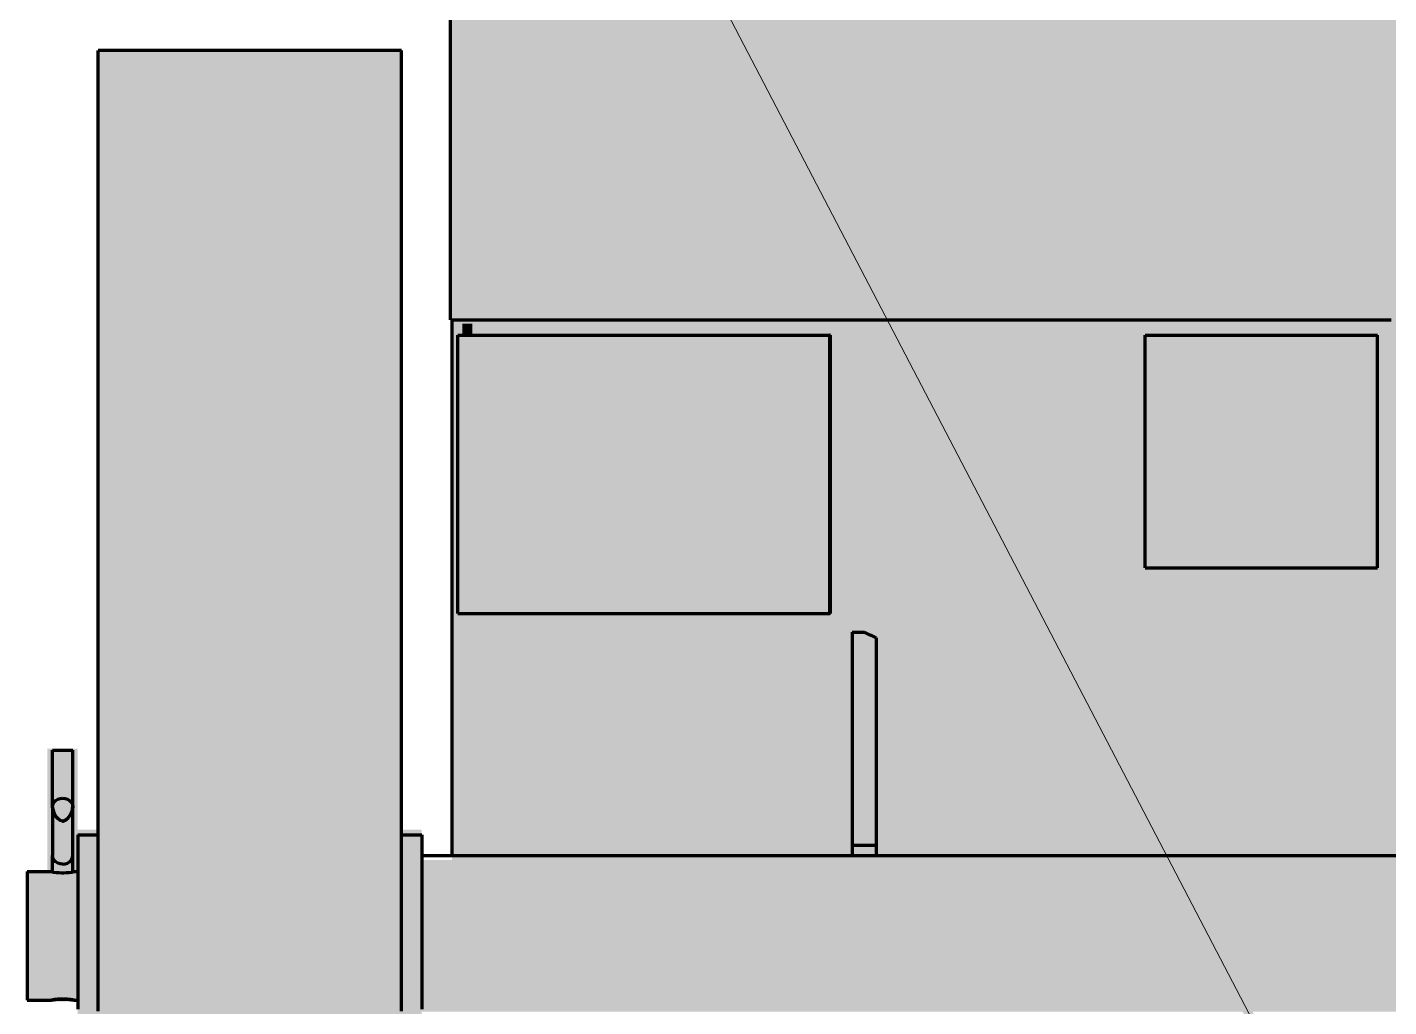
# Model space of a CAD drawing. Header units: millimetres. Extents: x 0 to 420, y 0 to 297.
# Drawn here: x 80.8 to 94.26, y 184.3 to 193.98 of the extents above; entities that cross this region are included whole.
import ezdxf

# ---------------------------------------------------------------- set-up
doc = ezdxf.new("R2010")
doc.units = ezdxf.units.MM
for name, color, linetype, lineweight in [('01-VISIBLE', 7, 'CONTINUOUS', 70), ('08-FINA', 5, 'CONTINUOUS', 18), ('13-GRAFICA', 30, 'CONTINUOUS', 18)]:
    doc.layers.add(name, color=color, linetype=linetype, lineweight=lineweight)

msp = doc.modelspace()

# ---------------------------------------------------------------- hatches: boundary and pattern name
at = {"layer": '08-FINA'}
h = msp.add_hatch(color=7, dxfattribs=at)
h.dxf.hatch_style = 1
h.paths.add_polyline_path([(93, 184), (92.1982, 186.4015), (91.489, 186.0314)])
at = {"layer": '13-GRAFICA', "true_color": 0xb21820}
h = msp.add_hatch(color=7, dxfattribs=at)
h.dxf.hatch_style = 1
h.paths.add_polyline_path([(85.2, 201.95), (85.2, 215.05), (85.3, 215.05), (85.3, 201.95), (85.3, 191.05), (85.3, 190.95), (85.3, 188.15), (85.3, 185.75), (85.2, 185.75), (85.2, 188.15), (85.2, 190.95), (85.2, 191.05)])
at = {"layer": '13-GRAFICA', "true_color": 0xffffff}
h = msp.add_hatch(color=7, dxfattribs=at)
h.dxf.hatch_style = 1
h.paths.add_polyline_path([(85, 201.95), (85.2, 201.95), (85.2, 191.05), (85, 191.05)])
h = msp.add_hatch(color=7, dxfattribs=at)
h.dxf.hatch_style = 1
h.paths.add_polyline_path([(85.3, 191.05), (85.3, 201.95), (100.7, 201.95), (100.7, 191.05)])
at = {"layer": '13-GRAFICA', "true_color": 0x202020}
h = msp.add_hatch(color=7, dxfattribs=at)
h.dxf.hatch_style = 1
h.paths.add_polyline_path([(81.5, 176.25), (81.5, 193.75), (84.5, 193.75), (84.5, 176.25)])
at = {"layer": '13-GRAFICA', "true_color": 0xb21820}
h = msp.add_hatch(color=7, dxfattribs=at)
h.dxf.hatch_style = 1
h.paths.add_polyline_path([(85, 185.75), (85, 191.05), (85.1, 191.05), (85.1, 190.95), (85.1, 188.15), (85.1, 185.75)])
h = msp.add_hatch(color=7, dxfattribs=at)
h.dxf.hatch_style = 1
h.paths.add_polyline_path([(85.2, 191.05), (85.2, 190.95), (85.1, 190.95), (85.1, 191.05)])
h = msp.add_hatch(color=7, dxfattribs=at)
h.dxf.hatch_style = 1
h.paths.add_polyline_path([(85.3, 190.95), (85.3, 191.05), (88.7, 191.05), (88.7, 190.95)])
h = msp.add_hatch(color=7, dxfattribs=at)
h.dxf.hatch_style = 1
h.paths.add_polyline_path([(89.2, 185.75), (89.2, 187.95), (89.1, 187.95), (89.1, 188.05), (89, 188.05), (89, 185.75), (88.7, 185.75), (88.7, 188.15), (88.7, 190.95), (88.7, 191.05), (91.9, 191.05), (91.9, 190.95), (91.9, 188.65), (91.9, 185.75)])
h = msp.add_hatch(color=7, dxfattribs=at)
h.dxf.hatch_style = 1
h.paths.add_polyline_path([(94.1, 191.05), (94.1, 190.95), (91.9, 190.95), (91.9, 191.05)])
h = msp.add_hatch(color=7, dxfattribs=at)
h.dxf.hatch_style = 1
h.paths.add_polyline_path([(97, 185.75), (97, 188.05), (96.8, 187.95), (96.8, 185.75), (94.1, 185.75), (94.1, 188.65), (94.1, 190.95), (94.1, 191.05), (97.3, 191.05), (97.3, 190.75), (97.3, 188.75), (97.3, 185.75)])
at = {"layer": '13-GRAFICA', "true_color": 0xffffff}
h = msp.add_hatch(color=7, dxfattribs=at)
h.dxf.hatch_style = 1
h.paths.add_polyline_path([(85.1, 190.95), (85.2, 190.95), (85.2, 188.15), (85.1, 188.15)])
h = msp.add_hatch(color=7, dxfattribs=at)
h.dxf.hatch_style = 1
h.paths.add_polyline_path([(85.3, 190.95), (88.7, 190.95), (88.7, 188.15), (85.3, 188.15)])
at = {"layer": '13-GRAFICA', "true_color": 0xd7beeb}
h = msp.add_hatch(color=7, dxfattribs=at)
h.dxf.hatch_style = 1
h.paths.add_polyline_path([(91.9, 188.65), (91.9, 190.95), (94.1, 190.95), (94.1, 188.65)])
at = {"layer": '13-GRAFICA', "true_color": 0xb21820}
h = msp.add_hatch(color=7, dxfattribs=at)
h.dxf.hatch_style = 1
h.paths.add_polyline_path([(91.9, 185.75), (91.9, 188.65), (94.1, 188.65), (94.1, 185.75)])
h = msp.add_hatch(color=7, dxfattribs=at)
h.dxf.hatch_style = 1
h.paths.add_polyline_path([(85.1, 185.75), (85.1, 188.15), (85.2, 188.15), (85.2, 185.75)])
h = msp.add_hatch(color=7, dxfattribs=at)
h.dxf.hatch_style = 1
h.paths.add_polyline_path([(85.3, 185.75), (85.3, 188.15), (88.7, 188.15), (88.7, 185.75)])
h = msp.add_hatch(color=7, dxfattribs=at)
h.dxf.hatch_style = 1
h.paths.add_polyline_path([(89.1, 188.05), (89.1, 187.95), (89.2, 187.95), (89.2, 185.75), (89, 185.75), (89, 188.05)])
h = msp.add_hatch(color=7, dxfattribs=at)
h.dxf.hatch_style = 1
h.paths.add_polyline_path([(81, 186.85), (81.3, 186.85), (81.3, 185.65), (81, 185.65)])
at = {"layer": '13-GRAFICA', "true_color": 0x787a80}
h = msp.add_hatch(color=7, dxfattribs=at)
h.dxf.hatch_style = 1
h.paths.add_polyline_path([(81.5, 186.05), (81.5, 183.95), (81.3, 183.95), (81.3, 186.05)])
h = msp.add_hatch(color=7, dxfattribs=at)
h.dxf.hatch_style = 1
h.paths.add_polyline_path([(84.7, 186.05), (84.7, 183.95), (84.5, 183.95), (84.5, 186.05)])
at = {"layer": '13-GRAFICA', "true_color": 0xb21820}
h = msp.add_hatch(color=7, dxfattribs=at)
h.dxf.hatch_style = 1
h.paths.add_polyline_path([(84.7, 184.25), (84.7, 185.75), (101.3, 185.75), (101.3, 184.25)])
at = {"layer": '13-GRAFICA', "true_color": 0x787a80}
h = msp.add_hatch(color=7, dxfattribs=at)
h.dxf.hatch_style = 1
h.paths.add_polyline_path([(80.8, 185.65), (81.3, 185.65), (81.3, 184.35), (80.8, 184.35)])

# ---------------------------------------------------------------- linework, layer by layer
at = {"layer": '01-VISIBLE'}
for p, q in [((84.985, 191.0873), (84.985, 201.9127)), ((84.5, 193.75), (81.5, 193.75)), ((85, 185.7937), (85, 191.0873)), ((85.0575, 188.1873), (85.0575, 190.9373)), ((88.7346, 188.1873), (88.7346, 190.9373)), ((88.7425, 190.9373), (88.7346, 190.9373)), ((88.7425, 188.1873), (88.7425, 190.9373)), ((91.8518, 188.6373), (91.8518, 190.9373)), ((94.1482, 188.6373), (94.1482, 190.9373)), ((88.7425, 188.1873), (88.7346, 188.1873)), ((88.9562, 188), (88.9562, 185.8969)), ((88.9562, 188), (89.075, 188)), ((89.1937, 187.9469), (89.1937, 185.8969)), ((81.05, 186.275), (81.05, 186.835)), ((81.25, 186.275), (81.25, 186.835)), ((81.3, 186), (81.5, 186)), ((84.5, 186), (84.7, 186)), ((88.9562, 185.8969), (88.9562, 185.7937)), ((88.9562, 185.8969), (89.1937, 185.8969)), ((89.1937, 185.8969), (89.1937, 185.7937)), ((81.05, 185.6325), (81.05, 185.795)), ((81.25, 185.6325), (81.25, 185.795)), ((84.7, 185.7937), (101.3, 185.7937)), ((80.8, 185.635), (81.035, 185.635)), ((81.265, 185.635), (81.3, 185.635)), ((80.8, 184.365), (81.035, 184.365)), ((81.265, 184.365), (81.3, 184.365))]:
    msp.add_line(p, q, dxfattribs=at)
for points in [[(81.5, 184.2562), (81.5, 184.3), (81.5, 184.3438), (81.5, 184.3875), (81.5, 184.4313), (81.5, 184.475), (81.5, 184.5188), (81.5, 184.5625), (81.5, 184.6062), (81.5, 184.65), (81.5, 184.6937), (81.5, 184.7375), (81.5, 184.7812), (81.5, 184.825), (81.5, 184.8688), (81.5, 184.9125), (81.5, 184.9563), (81.5, 185), (81.5, 185.0437), (81.5, 185.0875), (81.5, 185.1312), (81.5, 185.175), (81.5, 185.2188), (81.5, 185.2625), (81.5, 185.3063), (81.5, 185.35), (81.5, 185.3938), (81.5, 185.4375), (81.5, 185.4812), (81.5, 185.525), (81.5, 185.5687), (81.5, 185.6125), (81.5, 185.6562), (81.5, 185.7), (81.5, 185.7438), (81.5, 185.7875), (81.5, 185.8313), (81.5, 185.875), (81.5, 185.9187), (81.5, 185.9625), (81.5, 186.0062), (81.5, 186.05), (81.5, 186.0938), (81.5, 186.1375), (81.5, 186.1813), (81.5, 186.225), (81.5, 186.2688), (81.5, 186.3125), (81.5, 186.3562), (81.5, 186.4), (81.5, 186.4437), (81.5, 186.4875), (81.5, 186.5312), (81.5, 186.575), (81.5, 186.6188), (81.5, 186.6625), (81.5, 186.7063), (81.5, 186.75), (81.5, 186.7937), (81.5, 186.8375), (81.5, 186.8812), (81.5, 186.925), (81.5, 186.9688), (81.5, 187.0125), (81.5, 187.0563), (81.5, 187.1), (81.5, 187.1438), (81.5, 187.1875), (81.5, 187.2312), (81.5, 187.275), (81.5, 187.3187), (81.5, 187.3625), (81.5, 187.4062), (81.5, 187.45), (81.5, 187.4938), (81.5, 187.5375), (81.5, 187.5813), (81.5, 187.625), (81.5, 187.6687), (81.5, 187.7125), (81.5, 187.7562), (81.5, 187.8), (81.5, 187.8438), (81.5, 187.8875), (81.5, 187.9313), (81.5, 187.975), (81.5, 188.0188), (81.5, 188.0625), (81.5, 188.1062), (81.5, 188.15), (81.5, 188.1937), (81.5, 188.2375), (81.5, 188.2812), (81.5, 188.325), (81.5, 188.3688), (81.5, 188.4125), (81.5, 188.4563), (81.5, 188.5), (81.5, 188.5437), (81.5, 188.5875), (81.5, 188.6312), (81.5, 188.675), (81.5, 188.7188), (81.5, 188.7625), (81.5, 188.8063), (81.5, 188.85), (81.5, 188.8938), (81.5, 188.9375), (81.5, 188.9812), (81.5, 189.025), (81.5, 189.0687), (81.5, 189.1125), (81.5, 189.1562), (81.5, 189.2), (81.5, 189.2438), (81.5, 189.2875), (81.5, 189.3313), (81.5, 189.375), (81.5, 189.4187), (81.5, 189.4625), (81.5, 189.5062), (81.5, 189.55), (81.5, 189.5938), (81.5, 189.6375), (81.5, 189.6813), (81.5, 189.725), (81.5, 189.7688), (81.5, 189.8125), (81.5, 189.8562), (81.5, 189.9), (81.5, 189.9437), (81.5, 189.9875), (81.5, 190.0312), (81.5, 190.075), (81.5, 190.1188), (81.5, 190.1625), (81.5, 190.2063), (81.5, 190.25), (81.5, 190.2937), (81.5, 190.3375), (81.5, 190.3812), (81.5, 190.425), (81.5, 190.4688), (81.5, 190.5125), (81.5, 190.5563), (81.5, 190.6), (81.5, 190.6438), (81.5, 190.6875), (81.5, 190.7312), (81.5, 190.775), (81.5, 190.8187), (81.5, 190.8625), (81.5, 190.9062), (81.5, 190.95), (81.5, 190.9938), (81.5, 191.0375), (81.5, 191.0813), (81.5, 191.125), (81.5, 191.1687), (81.5, 191.2125), (81.5, 191.2562), (81.5, 191.3), (81.5, 191.3438), (81.5, 191.3875), (81.5, 191.4313), (81.5, 191.475), (81.5, 191.5188), (81.5, 191.5625), (81.5, 191.6062), (81.5, 191.65), (81.5, 191.6937), (81.5, 191.7375), (81.5, 191.7812), (81.5, 191.825), (81.5, 191.8688), (81.5, 191.9125), (81.5, 191.9563), (81.5, 192), (81.5, 192.0437), (81.5, 192.0875), (81.5, 192.1312), (81.5, 192.175), (81.5, 192.2188), (81.5, 192.2625), (81.5, 192.3063), (81.5, 192.35), (81.5, 192.3938), (81.5, 192.4375), (81.5, 192.4812), (81.5, 192.525), (81.5, 192.5687), (81.5, 192.6125), (81.5, 192.6562), (81.5, 192.7), (81.5, 192.7438), (81.5, 192.7875), (81.5, 192.8313), (81.5, 192.875), (81.5, 192.9187), (81.5, 192.9625), (81.5, 193.0062), (81.5, 193.05), (81.5, 193.0938), (81.5, 193.1375), (81.5, 193.1813), (81.5, 193.225), (81.5, 193.2688), (81.5, 193.3125), (81.5, 193.3562), (81.5, 193.4), (81.5, 193.4437), (81.5, 193.4875), (81.5, 193.5312), (81.5, 193.575), (81.5, 193.6188), (81.5, 193.6625), (81.5, 193.7063), (81.5, 193.75)], [(84.5, 184.2562), (84.5, 184.3), (84.5, 184.3438), (84.5, 184.3875), (84.5, 184.4313), (84.5, 184.475), (84.5, 184.5188), (84.5, 184.5625), (84.5, 184.6062), (84.5, 184.65), (84.5, 184.6937), (84.5, 184.7375), (84.5, 184.7812), (84.5, 184.825), (84.5, 184.8688), (84.5, 184.9125), (84.5, 184.9563), (84.5, 185), (84.5, 185.0437), (84.5, 185.0875), (84.5, 185.1312), (84.5, 185.175), (84.5, 185.2188), (84.5, 185.2625), (84.5, 185.3063), (84.5, 185.35), (84.5, 185.3938), (84.5, 185.4375), (84.5, 185.4812), (84.5, 185.525), (84.5, 185.5687), (84.5, 185.6125), (84.5, 185.6562), (84.5, 185.7), (84.5, 185.7438), (84.5, 185.7875), (84.5, 185.8313), (84.5, 185.875), (84.5, 185.9187), (84.5, 185.9625), (84.5, 186.0062), (84.5, 186.05), (84.5, 186.0938), (84.5, 186.1375), (84.5, 186.1813), (84.5, 186.225), (84.5, 186.2688), (84.5, 186.3125), (84.5, 186.3562), (84.5, 186.4), (84.5, 186.4437), (84.5, 186.4875), (84.5, 186.5312), (84.5, 186.575), (84.5, 186.6188), (84.5, 186.6625), (84.5, 186.7063), (84.5, 186.75), (84.5, 186.7937), (84.5, 186.8375), (84.5, 186.8812), (84.5, 186.925), (84.5, 186.9688), (84.5, 187.0125), (84.5, 187.0563), (84.5, 187.1), (84.5, 187.1438), (84.5, 187.1875), (84.5, 187.2312), (84.5, 187.275), (84.5, 187.3187), (84.5, 187.3625), (84.5, 187.4062), (84.5, 187.45), (84.5, 187.4938), (84.5, 187.5375), (84.5, 187.5813), (84.5, 187.625), (84.5, 187.6687), (84.5, 187.7125), (84.5, 187.7562), (84.5, 187.8), (84.5, 187.8438), (84.5, 187.8875), (84.5, 187.9313), (84.5, 187.975), (84.5, 188.0188), (84.5, 188.0625), (84.5, 188.1062), (84.5, 188.15), (84.5, 188.1937), (84.5, 188.2375), (84.5, 188.2812), (84.5, 188.325), (84.5, 188.3688), (84.5, 188.4125), (84.5, 188.4563), (84.5, 188.5), (84.5, 188.5437), (84.5, 188.5875), (84.5, 188.6312), (84.5, 188.675), (84.5, 188.7188), (84.5, 188.7625), (84.5, 188.8063), (84.5, 188.85), (84.5, 188.8938), (84.5, 188.9375), (84.5, 188.9812), (84.5, 189.025), (84.5, 189.0687), (84.5, 189.1125), (84.5, 189.1562), (84.5, 189.2), (84.5, 189.2438), (84.5, 189.2875), (84.5, 189.3313), (84.5, 189.375), (84.5, 189.4187), (84.5, 189.4625), (84.5, 189.5062), (84.5, 189.55), (84.5, 189.5938), (84.5, 189.6375), (84.5, 189.6813), (84.5, 189.725), (84.5, 189.7688), (84.5, 189.8125), (84.5, 189.8562), (84.5, 189.9), (84.5, 189.9437), (84.5, 189.9875), (84.5, 190.0312), (84.5, 190.075), (84.5, 190.1188), (84.5, 190.1625), (84.5, 190.2063), (84.5, 190.25), (84.5, 190.2937), (84.5, 190.3375), (84.5, 190.3812), (84.5, 190.425), (84.5, 190.4688), (84.5, 190.5125), (84.5, 190.5563), (84.5, 190.6), (84.5, 190.6438), (84.5, 190.6875), (84.5, 190.7312), (84.5, 190.775), (84.5, 190.8187), (84.5, 190.8625), (84.5, 190.9062), (84.5, 190.95), (84.5, 190.9938), (84.5, 191.0375), (84.5, 191.0813), (84.5, 191.125), (84.5, 191.1687), (84.5, 191.2125), (84.5, 191.2562), (84.5, 191.3), (84.5, 191.3438), (84.5, 191.3875), (84.5, 191.4313), (84.5, 191.475), (84.5, 191.5188), (84.5, 191.5625), (84.5, 191.6062), (84.5, 191.65), (84.5, 191.6937), (84.5, 191.7375), (84.5, 191.7812), (84.5, 191.825), (84.5, 191.8688), (84.5, 191.9125), (84.5, 191.9563), (84.5, 192), (84.5, 192.0437), (84.5, 192.0875), (84.5, 192.1312), (84.5, 192.175), (84.5, 192.2188), (84.5, 192.2625), (84.5, 192.3063), (84.5, 192.35), (84.5, 192.3938), (84.5, 192.4375), (84.5, 192.4812), (84.5, 192.525), (84.5, 192.5687), (84.5, 192.6125), (84.5, 192.6562), (84.5, 192.7), (84.5, 192.7438), (84.5, 192.7875), (84.5, 192.8313), (84.5, 192.875), (84.5, 192.9187), (84.5, 192.9625), (84.5, 193.0062), (84.5, 193.05), (84.5, 193.0938), (84.5, 193.1375), (84.5, 193.1813), (84.5, 193.225), (84.5, 193.2688), (84.5, 193.3125), (84.5, 193.3562), (84.5, 193.4), (84.5, 193.4437), (84.5, 193.4875), (84.5, 193.5312), (84.5, 193.575), (84.5, 193.6188), (84.5, 193.6625), (84.5, 193.7063), (84.5, 193.75)], [(84.985, 191.0873), (85.0251, 191.0873), (85.0652, 191.0873), (85.1052, 191.0873), (85.1453, 191.0873), (85.1854, 191.0873), (85.2254, 191.0873), (85.2655, 191.0873), (85.3056, 191.0873), (85.3457, 191.0873), (85.3858, 191.0873), (85.4258, 191.0873), (85.4659, 191.0873), (85.506, 191.0873), (85.5461, 191.0873), (85.5861, 191.0873), (85.6262, 191.0873), (85.6663, 191.0873), (85.7064, 191.0873), (85.7464, 191.0873), (85.7865, 191.0873), (85.8266, 191.0873), (85.8666, 191.0873), (85.9067, 191.0873), (85.9468, 191.0873), (85.9869, 191.0873), (86.0269, 191.0873), (86.067, 191.0873), (86.1071, 191.0873), (86.1472, 191.0873), (86.1873, 191.0873), (86.2273, 191.0873), (86.2674, 191.0873), (86.3075, 191.0873), (86.3475, 191.0873), (86.3876, 191.0873), (86.4277, 191.0873), (86.4678, 191.0873), (86.5079, 191.0873), (86.5479, 191.0873), (86.588, 191.0873), (86.6281, 191.0873), (86.6681, 191.0873), (86.7082, 191.0873), (86.7483, 191.0873), (86.7884, 191.0873), (86.8285, 191.0873), (86.8685, 191.0873), (86.9086, 191.0873), (86.9487, 191.0873), (86.9887, 191.0873), (87.0288, 191.0873), (87.0689, 191.0873), (87.109, 191.0873), (87.1491, 191.0873), (87.1891, 191.0873), (87.2292, 191.0873), (87.2693, 191.0873), (87.3093, 191.0873), (87.3494, 191.0873), (87.3895, 191.0873), (87.4296, 191.0873), (87.4697, 191.0873), (87.5097, 191.0873), (87.5498, 191.0873), (87.5899, 191.0873), (87.6299, 191.0873), (87.67, 191.0873), (87.7101, 191.0873), (87.7502, 191.0873), (87.7903, 191.0873), (87.8303, 191.0873), (87.8704, 191.0873), (87.9105, 191.0873), (87.9505, 191.0873), (87.9906, 191.0873), (88.0307, 191.0873), (88.0708, 191.0873), (88.1108, 191.0873), (88.1509, 191.0873), (88.191, 191.0873), (88.2311, 191.0873), (88.2712, 191.0873), (88.3112, 191.0873), (88.3513, 191.0873), (88.3914, 191.0873), (88.4314, 191.0873), (88.4715, 191.0873), (88.5116, 191.0873), (88.5517, 191.0873), (88.5918, 191.0873), (88.6318, 191.0873), (88.6719, 191.0873), (88.712, 191.0873), (88.752, 191.0873), (88.7921, 191.0873), (88.8322, 191.0873), (88.8723, 191.0873), (88.9124, 191.0873), (88.9524, 191.0873), (88.9925, 191.0873), (89.0326, 191.0873), (89.0726, 191.0873), (89.1127, 191.0873), (89.1528, 191.0873), (89.1929, 191.0873), (89.233, 191.0873), (89.273, 191.0873), (89.3131, 191.0873), (89.3532, 191.0873), (89.3932, 191.0873), (89.4333, 191.0873), (89.4734, 191.0873), (89.5135, 191.0873), (89.5536, 191.0873), (89.5936, 191.0873), (89.6337, 191.0873), (89.6738, 191.0873), (89.7138, 191.0873), (89.7539, 191.0873), (89.794, 191.0873), (89.8341, 191.0873), (89.8742, 191.0873), (89.9142, 191.0873), (89.9543, 191.0873), (89.9944, 191.0873), (90.0345, 191.0873), (90.0745, 191.0873), (90.1146, 191.0873), (90.1547, 191.0873), (90.1947, 191.0873), (90.2348, 191.0873), (90.2749, 191.0873), (90.315, 191.0873), (90.3551, 191.0873), (90.3951, 191.0873), (90.4352, 191.0873), (90.4753, 191.0873), (90.5153, 191.0873), (90.5554, 191.0873), (90.5955, 191.0873), (90.6356, 191.0873), (90.6757, 191.0873), (90.7157, 191.0873), (90.7558, 191.0873), (90.7959, 191.0873), (90.8359, 191.0873), (90.876, 191.0873), (90.9161, 191.0873), (90.9562, 191.0873), (90.9963, 191.0873), (91.0363, 191.0873), (91.0764, 191.0873), (91.1165, 191.0873), (91.1565, 191.0873), (91.1966, 191.0873), (91.2367, 191.0873), (91.2768, 191.0873), (91.3169, 191.0873), (91.3569, 191.0873), (91.397, 191.0873), (91.4371, 191.0873), (91.4771, 191.0873), (91.5172, 191.0873), (91.5573, 191.0873), (91.5974, 191.0873), (91.6375, 191.0873), (91.6775, 191.0873), (91.7176, 191.0873), (91.7577, 191.0873), (91.7977, 191.0873), (91.8378, 191.0873), (91.8779, 191.0873), (91.918, 191.0873), (91.9581, 191.0873), (91.9981, 191.0873), (92.0382, 191.0873), (92.0783, 191.0873), (92.1183, 191.0873), (92.1584, 191.0873), (92.1985, 191.0873), (92.2386, 191.0873), (92.2786, 191.0873), (92.3187, 191.0873), (92.3588, 191.0873), (92.3989, 191.0873), (92.439, 191.0873), (92.479, 191.0873), (92.5191, 191.0873), (92.5592, 191.0873), (92.5992, 191.0873), (92.6393, 191.0873), (92.6794, 191.0873), (92.7195, 191.0873), (92.7596, 191.0873), (92.7996, 191.0873), (92.8397, 191.0873), (92.8798, 191.0873), (92.9198, 191.0873), (92.9599, 191.0873), (93, 191.0873), (93.0401, 191.0873), (93.0802, 191.0873), (93.1202, 191.0873), (93.1603, 191.0873), (93.2004, 191.0873), (93.2404, 191.0873), (93.2805, 191.0873), (93.3206, 191.0873), (93.3607, 191.0873), (93.4008, 191.0873), (93.4408, 191.0873), (93.4809, 191.0873), (93.521, 191.0873), (93.561, 191.0873), (93.6011, 191.0873), (93.6412, 191.0873), (93.6813, 191.0873), (93.7214, 191.0873), (93.7614, 191.0873), (93.8015, 191.0873), (93.8416, 191.0873), (93.8817, 191.0873), (93.9217, 191.0873), (93.9618, 191.0873), (94.0019, 191.0873), (94.0419, 191.0873), (94.082, 191.0873), (94.1221, 191.0873), (94.1622, 191.0873), (94.2023, 191.0873), (94.2423, 191.0873), (94.2824, 191.0873)], [(85.0575, 190.9373), (85.0825, 190.9373), (85.1075, 190.9373), (85.1326, 190.9373), (85.1576, 190.9373), (85.1826, 190.9373), (85.2076, 190.9373), (85.2326, 190.9373), (85.2576, 190.9373), (85.2826, 190.9373), (85.3077, 190.9373), (85.3327, 190.9373), (85.3577, 190.9373), (85.3827, 190.9373), (85.4077, 190.9373), (85.4327, 190.9373), (85.4577, 190.9373), (85.4828, 190.9373), (85.5078, 190.9373), (85.5328, 190.9373), (85.5578, 190.9373), (85.5828, 190.9373), (85.6078, 190.9373), (85.6328, 190.9373), (85.6579, 190.9373), (85.6829, 190.9373), (85.7079, 190.9373), (85.7329, 190.9373), (85.7579, 190.9373), (85.7829, 190.9373), (85.8079, 190.9373), (85.8329, 190.9373), (85.858, 190.9373), (85.883, 190.9373), (85.908, 190.9373), (85.933, 190.9373), (85.958, 190.9373), (85.983, 190.9373), (86.008, 190.9373), (86.0331, 190.9373), (86.0581, 190.9373), (86.0831, 190.9373), (86.1081, 190.9373), (86.1331, 190.9373), (86.1581, 190.9373), (86.1831, 190.9373), (86.2082, 190.9373), (86.2332, 190.9373), (86.2582, 190.9373), (86.2832, 190.9373), (86.3082, 190.9373), (86.3332, 190.9373), (86.3582, 190.9373), (86.3833, 190.9373), (86.4083, 190.9373), (86.4333, 190.9373), (86.4583, 190.9373), (86.4833, 190.9373), (86.5083, 190.9373), (86.5333, 190.9373), (86.5584, 190.9373), (86.5834, 190.9373), (86.6084, 190.9373), (86.6334, 190.9373), (86.6584, 190.9373), (86.6834, 190.9373), (86.7084, 190.9373), (86.7335, 190.9373), (86.7585, 190.9373), (86.7835, 190.9373), (86.8085, 190.9373), (86.8335, 190.9373), (86.8585, 190.9373), (86.8835, 190.9373), (86.9085, 190.9373), (86.9336, 190.9373), (86.9586, 190.9373), (86.9836, 190.9373), (87.0086, 190.9373), (87.0336, 190.9373), (87.0586, 190.9373), (87.0836, 190.9373), (87.1087, 190.9373), (87.1337, 190.9373), (87.1587, 190.9373), (87.1837, 190.9373), (87.2087, 190.9373), (87.2337, 190.9373), (87.2587, 190.9373), (87.2838, 190.9373), (87.3088, 190.9373), (87.3338, 190.9373), (87.3588, 190.9373), (87.3838, 190.9373), (87.4088, 190.9373), (87.4338, 190.9373), (87.4589, 190.9373), (87.4839, 190.9373), (87.5089, 190.9373), (87.5339, 190.9373), (87.5589, 190.9373), (87.5839, 190.9373), (87.6089, 190.9373), (87.634, 190.9373), (87.659, 190.9373), (87.684, 190.9373), (87.709, 190.9373), (87.734, 190.9373), (87.759, 190.9373), (87.784, 190.9373), (87.8091, 190.9373), (87.8341, 190.9373), (87.8591, 190.9373), (87.8841, 190.9373), (87.9091, 190.9373), (87.9341, 190.9373), (87.9591, 190.9373), (87.9841, 190.9373), (88.0092, 190.9373), (88.0342, 190.9373), (88.0592, 190.9373), (88.0842, 190.9373), (88.1092, 190.9373), (88.1342, 190.9373), (88.1592, 190.9373), (88.1843, 190.9373), (88.2093, 190.9373), (88.2343, 190.9373), (88.2593, 190.9373), (88.2843, 190.9373), (88.3093, 190.9373), (88.3343, 190.9373), (88.3594, 190.9373), (88.3844, 190.9373), (88.4094, 190.9373), (88.4344, 190.9373), (88.4594, 190.9373), (88.4844, 190.9373), (88.5094, 190.9373), (88.5345, 190.9373), (88.5595, 190.9373), (88.5845, 190.9373), (88.6095, 190.9373), (88.6345, 190.9373), (88.6595, 190.9373), (88.6845, 190.9373), (88.7096, 190.9373), (88.7346, 190.9373)], [(91.8518, 190.9373), (91.877, 190.9373), (91.9023, 190.9373), (91.9275, 190.9373), (91.9527, 190.9373), (91.978, 190.9373), (92.0032, 190.9373), (92.0285, 190.9373), (92.0537, 190.9373), (92.0789, 190.9373), (92.1042, 190.9373), (92.1294, 190.9373), (92.1546, 190.9373), (92.1799, 190.9373), (92.2051, 190.9373), (92.2303, 190.9373), (92.2556, 190.9373), (92.2808, 190.9373), (92.306, 190.9373), (92.3313, 190.9373), (92.3565, 190.9373), (92.3817, 190.9373), (92.407, 190.9373), (92.4322, 190.9373), (92.4574, 190.9373), (92.4827, 190.9373), (92.5079, 190.9373), (92.5332, 190.9373), (92.5584, 190.9373), (92.5836, 190.9373), (92.6089, 190.9373), (92.6341, 190.9373), (92.6593, 190.9373), (92.6846, 190.9373), (92.7098, 190.9373), (92.735, 190.9373), (92.7603, 190.9373), (92.7855, 190.9373), (92.8107, 190.9373), (92.836, 190.9373), (92.8612, 190.9373), (92.8864, 190.9373), (92.9117, 190.9373), (92.9369, 190.9373), (92.9621, 190.9373), (92.9874, 190.9373), (93.0126, 190.9373), (93.0379, 190.9373), (93.0631, 190.9373), (93.0883, 190.9373), (93.1136, 190.9373), (93.1388, 190.9373), (93.164, 190.9373), (93.1893, 190.9373), (93.2145, 190.9373), (93.2397, 190.9373), (93.265, 190.9373), (93.2902, 190.9373), (93.3154, 190.9373), (93.3407, 190.9373), (93.3659, 190.9373), (93.3911, 190.9373), (93.4164, 190.9373), (93.4416, 190.9373), (93.4668, 190.9373), (93.4921, 190.9373), (93.5173, 190.9373), (93.5426, 190.9373), (93.5678, 190.9373), (93.593, 190.9373), (93.6183, 190.9373), (93.6435, 190.9373), (93.6687, 190.9373), (93.694, 190.9373), (93.7192, 190.9373), (93.7444, 190.9373), (93.7697, 190.9373), (93.7949, 190.9373), (93.8201, 190.9373), (93.8454, 190.9373), (93.8706, 190.9373), (93.8958, 190.9373), (93.9211, 190.9373), (93.9463, 190.9373), (93.9715, 190.9373), (93.9968, 190.9373), (94.022, 190.9373), (94.0473, 190.9373), (94.0725, 190.9373), (94.0977, 190.9373), (94.123, 190.9373), (94.1482, 190.9373)], [(91.8518, 188.6373), (91.877, 188.6373), (91.9023, 188.6373), (91.9275, 188.6373), (91.9527, 188.6373), (91.978, 188.6373), (92.0032, 188.6373), (92.0285, 188.6373), (92.0537, 188.6373), (92.0789, 188.6373), (92.1042, 188.6373), (92.1294, 188.6373), (92.1546, 188.6373), (92.1799, 188.6373), (92.2051, 188.6373), (92.2303, 188.6373), (92.2556, 188.6373), (92.2808, 188.6373), (92.306, 188.6373), (92.3313, 188.6373), (92.3565, 188.6373), (92.3817, 188.6373), (92.407, 188.6373), (92.4322, 188.6373), (92.4574, 188.6373), (92.4827, 188.6373), (92.5079, 188.6373), (92.5332, 188.6373), (92.5584, 188.6373), (92.5836, 188.6373), (92.6089, 188.6373), (92.6341, 188.6373), (92.6593, 188.6373), (92.6846, 188.6373), (92.7098, 188.6373), (92.735, 188.6373), (92.7603, 188.6373), (92.7855, 188.6373), (92.8107, 188.6373), (92.836, 188.6373), (92.8612, 188.6373), (92.8864, 188.6373), (92.9117, 188.6373), (92.9369, 188.6373), (92.9621, 188.6373), (92.9874, 188.6373), (93.0126, 188.6373), (93.0379, 188.6373), (93.0631, 188.6373), (93.0883, 188.6373), (93.1136, 188.6373), (93.1388, 188.6373), (93.164, 188.6373), (93.1893, 188.6373), (93.2145, 188.6373), (93.2397, 188.6373), (93.265, 188.6373), (93.2902, 188.6373), (93.3154, 188.6373), (93.3407, 188.6373), (93.3659, 188.6373), (93.3911, 188.6373), (93.4164, 188.6373), (93.4416, 188.6373), (93.4668, 188.6373), (93.4921, 188.6373), (93.5173, 188.6373), (93.5426, 188.6373), (93.5678, 188.6373), (93.593, 188.6373), (93.6183, 188.6373), (93.6435, 188.6373), (93.6687, 188.6373), (93.694, 188.6373), (93.7192, 188.6373), (93.7444, 188.6373), (93.7697, 188.6373), (93.7949, 188.6373), (93.8201, 188.6373), (93.8454, 188.6373), (93.8706, 188.6373), (93.8958, 188.6373), (93.9211, 188.6373), (93.9463, 188.6373), (93.9715, 188.6373), (93.9968, 188.6373), (94.022, 188.6373), (94.0473, 188.6373), (94.0725, 188.6373), (94.0977, 188.6373), (94.123, 188.6373), (94.1482, 188.6373)], [(85.0575, 188.1873), (85.0825, 188.1873), (85.1075, 188.1873), (85.1326, 188.1873), (85.1576, 188.1873), (85.1826, 188.1873), (85.2076, 188.1873), (85.2326, 188.1873), (85.2576, 188.1873), (85.2826, 188.1873), (85.3077, 188.1873), (85.3327, 188.1873), (85.3577, 188.1873), (85.3827, 188.1873), (85.4077, 188.1873), (85.4327, 188.1873), (85.4577, 188.1873), (85.4828, 188.1873), (85.5078, 188.1873), (85.5328, 188.1873), (85.5578, 188.1873), (85.5828, 188.1873), (85.6078, 188.1873), (85.6328, 188.1873), (85.6579, 188.1873), (85.6829, 188.1873), (85.7079, 188.1873), (85.7329, 188.1873), (85.7579, 188.1873), (85.7829, 188.1873), (85.8079, 188.1873), (85.8329, 188.1873), (85.858, 188.1873), (85.883, 188.1873), (85.908, 188.1873), (85.933, 188.1873), (85.958, 188.1873), (85.983, 188.1873), (86.008, 188.1873), (86.0331, 188.1873), (86.0581, 188.1873), (86.0831, 188.1873), (86.1081, 188.1873), (86.1331, 188.1873), (86.1581, 188.1873), (86.1831, 188.1873), (86.2082, 188.1873), (86.2332, 188.1873), (86.2582, 188.1873), (86.2832, 188.1873), (86.3082, 188.1873), (86.3332, 188.1873), (86.3582, 188.1873), (86.3833, 188.1873), (86.4083, 188.1873), (86.4333, 188.1873), (86.4583, 188.1873), (86.4833, 188.1873), (86.5083, 188.1873), (86.5333, 188.1873), (86.5584, 188.1873), (86.5834, 188.1873), (86.6084, 188.1873), (86.6334, 188.1873), (86.6584, 188.1873), (86.6834, 188.1873), (86.7084, 188.1873), (86.7335, 188.1873), (86.7585, 188.1873), (86.7835, 188.1873), (86.8085, 188.1873), (86.8335, 188.1873), (86.8585, 188.1873), (86.8835, 188.1873), (86.9085, 188.1873), (86.9336, 188.1873), (86.9586, 188.1873), (86.9836, 188.1873), (87.0086, 188.1873), (87.0336, 188.1873), (87.0586, 188.1873), (87.0836, 188.1873), (87.1087, 188.1873), (87.1337, 188.1873), (87.1587, 188.1873), (87.1837, 188.1873), (87.2087, 188.1873), (87.2337, 188.1873), (87.2587, 188.1873), (87.2838, 188.1873), (87.3088, 188.1873), (87.3338, 188.1873), (87.3588, 188.1873), (87.3838, 188.1873), (87.4088, 188.1873), (87.4338, 188.1873), (87.4589, 188.1873), (87.4839, 188.1873), (87.5089, 188.1873), (87.5339, 188.1873), (87.5589, 188.1873), (87.5839, 188.1873), (87.6089, 188.1873), (87.634, 188.1873), (87.659, 188.1873), (87.684, 188.1873), (87.709, 188.1873), (87.734, 188.1873), (87.759, 188.1873), (87.784, 188.1873), (87.8091, 188.1873), (87.8341, 188.1873), (87.8591, 188.1873), (87.8841, 188.1873), (87.9091, 188.1873), (87.9341, 188.1873), (87.9591, 188.1873), (87.9841, 188.1873), (88.0092, 188.1873), (88.0342, 188.1873), (88.0592, 188.1873), (88.0842, 188.1873), (88.1092, 188.1873), (88.1342, 188.1873), (88.1592, 188.1873), (88.1843, 188.1873), (88.2093, 188.1873), (88.2343, 188.1873), (88.2593, 188.1873), (88.2843, 188.1873), (88.3093, 188.1873), (88.3343, 188.1873), (88.3594, 188.1873), (88.3844, 188.1873), (88.4094, 188.1873), (88.4344, 188.1873), (88.4594, 188.1873), (88.4844, 188.1873), (88.5094, 188.1873), (88.5345, 188.1873), (88.5595, 188.1873), (88.5845, 188.1873), (88.6095, 188.1873), (88.6345, 188.1873), (88.6595, 188.1873), (88.6845, 188.1873), (88.7096, 188.1873), (88.7346, 188.1873)], [(89.1937, 187.9469), (89.1739, 187.9557), (89.1541, 187.9644), (89.1343, 187.9732), (89.1145, 187.9821), (89.0947, 187.991), (89.075, 188)], [(81.05, 186.835), (81.075, 186.835), (81.1, 186.835), (81.125, 186.835), (81.15, 186.835), (81.175, 186.835), (81.2, 186.835), (81.225, 186.835), (81.25, 186.835)], [(81.05, 186.275), (81.0533, 186.2992), (81.0638, 186.3213), (81.0808, 186.3388), (81.1021, 186.3508), (81.1256, 186.3577), (81.15, 186.36)], [(81.15, 186.36), (81.1744, 186.3577), (81.1979, 186.3508), (81.2192, 186.3388), (81.2362, 186.3213), (81.2467, 186.2992), (81.25, 186.275)], [(81.25, 186.275), (81.2469, 186.2487), (81.2388, 186.2235), (81.2272, 186.1996), (81.2128, 186.1773), (81.1957, 186.1571), (81.1751, 186.1405), (81.15, 186.133), (81.1249, 186.1405), (81.1043, 186.1571), (81.0872, 186.1773), (81.0728, 186.1996), (81.0612, 186.2235), (81.0531, 186.2487), (81.05, 186.275)], [(81.05, 186.275), (81.0506, 186.2635), (81.0524, 186.2522), (81.0551, 186.241), (81.0587, 186.2301), (81.0629, 186.2194), (81.0678, 186.209)], [(81.05, 186.275), (81.05, 186.2497), (81.05, 186.2245), (81.05, 186.1992), (81.05, 186.1739), (81.05, 186.1487), (81.05, 186.1234), (81.05, 186.0982), (81.05, 186.0729), (81.05, 186.0476), (81.05, 186.0224), (81.05, 185.9971), (81.05, 185.9718), (81.05, 185.9466), (81.05, 185.9213), (81.05, 185.8961), (81.05, 185.8708), (81.05, 185.8455), (81.05, 185.8203), (81.05, 185.795)], [(81.0679, 186.2087), (81.0679, 186.2087), (81.0679, 186.2087), (81.0679, 186.2087), (81.0679, 186.2087), (81.0679, 186.2087), (81.0679, 186.2087)], [(81.0711, 186.2027), (81.0714, 186.2021), (81.0718, 186.2015), (81.0721, 186.2008), (81.0725, 186.2002), (81.0728, 186.1996), (81.0732, 186.199)], [(81.0733, 186.1987), (81.0733, 186.1987), (81.0733, 186.1987), (81.0733, 186.1987), (81.0733, 186.1987), (81.0733, 186.1987), (81.0733, 186.1987)], [(81.0773, 186.1919), (81.078, 186.1908), (81.0788, 186.1896), (81.0795, 186.1885), (81.0802, 186.1874), (81.081, 186.1862), (81.0817, 186.1851)], [(81.0819, 186.1848), (81.0821, 186.1845), (81.0823, 186.1843), (81.0825, 186.184), (81.0827, 186.1837), (81.0828, 186.1834), (81.083, 186.1832)], [(81.0871, 186.1774), (81.0878, 186.1765), (81.0885, 186.1756), (81.0891, 186.1747), (81.0898, 186.1738), (81.0905, 186.1729), (81.0912, 186.172)], [(81.0941, 186.1684), (81.0942, 186.1683), (81.0944, 186.1681), (81.0945, 186.1679), (81.0947, 186.1677), (81.0948, 186.1675), (81.095, 186.1674)], [(81.0985, 186.1633), (81.0989, 186.1628), (81.0993, 186.1624), (81.0998, 186.1619), (81.1002, 186.1614), (81.1006, 186.1609), (81.1011, 186.1604)], [(81.1054, 186.156), (81.1054, 186.156), (81.1054, 186.156), (81.1054, 186.156), (81.1054, 186.156), (81.1054, 186.156), (81.1054, 186.156)], [(81.1055, 186.1559), (81.1055, 186.1559), (81.1055, 186.1559), (81.1055, 186.1559), (81.1055, 186.1559), (81.1055, 186.1559), (81.1055, 186.1559)], [(81.1055, 186.1559), (81.1055, 186.1559), (81.1056, 186.1558), (81.1056, 186.1558), (81.1056, 186.1558), (81.1056, 186.1558), (81.1056, 186.1557)], [(81.1058, 186.1556), (81.106, 186.1554), (81.1062, 186.1552), (81.1064, 186.155), (81.1065, 186.1549), (81.1067, 186.1547), (81.1069, 186.1545)], [(81.1089, 186.1526), (81.1091, 186.1524), (81.1093, 186.1523), (81.1095, 186.1521), (81.1097, 186.1519), (81.1099, 186.1517), (81.1101, 186.1515)], [(81.1891, 186.1508), (81.1894, 186.1511), (81.1897, 186.1513), (81.19, 186.1516), (81.1902, 186.1519), (81.1905, 186.1521), (81.1908, 186.1524)], [(81.193, 186.1544), (81.1934, 186.1548), (81.1937, 186.1551), (81.1941, 186.1555), (81.1945, 186.1559), (81.1948, 186.1562), (81.1952, 186.1566)], [(81.1978, 186.1592), (81.1981, 186.1596), (81.1985, 186.16), (81.1989, 186.1604), (81.1992, 186.1608), (81.1996, 186.1611), (81.1999, 186.1615)], [(81.2239, 186.194), (81.2239, 186.194), (81.2239, 186.194), (81.2239, 186.194), (81.2239, 186.194), (81.2239, 186.194), (81.2239, 186.194)], [(81.2251, 186.196), (81.2318, 186.2082), (81.2377, 186.2209), (81.2427, 186.2339), (81.2465, 186.2473), (81.2491, 186.2611), (81.25, 186.275)], [(81.25, 185.795), (81.25, 185.8203), (81.25, 185.8455), (81.25, 185.8708), (81.25, 185.8961), (81.25, 185.9213), (81.25, 185.9466), (81.25, 185.9718), (81.25, 185.9971), (81.25, 186.0224), (81.25, 186.0476), (81.25, 186.0729), (81.25, 186.0982), (81.25, 186.1234), (81.25, 186.1487), (81.25, 186.1739), (81.25, 186.1992), (81.25, 186.2245), (81.25, 186.2497), (81.25, 186.275)], [(81.25, 185.795), (81.25, 185.8203), (81.25, 185.8455), (81.25, 185.8708), (81.25, 185.8961), (81.25, 185.9213), (81.25, 185.9466), (81.25, 185.9718), (81.25, 185.9971), (81.25, 186.0224), (81.25, 186.0476), (81.25, 186.0729), (81.25, 186.0982), (81.25, 186.1234), (81.25, 186.1487), (81.25, 186.1739), (81.25, 186.1992), (81.25, 186.2245), (81.25, 186.2497), (81.25, 186.275)], [(81.1433, 186.1335), (81.1433, 186.1335), (81.1433, 186.1335), (81.1433, 186.1335), (81.1433, 186.1335), (81.1433, 186.1335), (81.1433, 186.1335)], [(81.1434, 186.1335), (81.1434, 186.1335), (81.1434, 186.1335), (81.1434, 186.1335), (81.1434, 186.1335), (81.1434, 186.1335), (81.1434, 186.1335)], [(81.1434, 186.1335), (81.1434, 186.1335), (81.1434, 186.1335), (81.1434, 186.1335), (81.1434, 186.1335), (81.1434, 186.1335), (81.1434, 186.1335)], [(81.1435, 186.1335), (81.1435, 186.1335), (81.1435, 186.1335), (81.1435, 186.1335), (81.1435, 186.1335), (81.1435, 186.1335), (81.1435, 186.1335)], [(81.1435, 186.1335), (81.1435, 186.1335), (81.1435, 186.1335), (81.1435, 186.1335), (81.1435, 186.1335), (81.1435, 186.1335), (81.1435, 186.1335)], [(81.1436, 186.1335), (81.1436, 186.1335), (81.1436, 186.1335), (81.1436, 186.1335), (81.1436, 186.1335), (81.1436, 186.1335), (81.1436, 186.1335)], [(81.1436, 186.1335), (81.1436, 186.1335), (81.1436, 186.1335), (81.1436, 186.1335), (81.1436, 186.1335), (81.1436, 186.1335), (81.1436, 186.1335)], [(81.1437, 186.1335), (81.1437, 186.1335), (81.1437, 186.1335), (81.1437, 186.1335), (81.1437, 186.1335), (81.1437, 186.1335), (81.1437, 186.1335)], [(81.1438, 186.1335), (81.1438, 186.1335), (81.1438, 186.1335), (81.1438, 186.1335), (81.1438, 186.1335), (81.1438, 186.1335), (81.1438, 186.1335)], [(81.1438, 186.1334), (81.1438, 186.1334), (81.1438, 186.1334), (81.1438, 186.1334), (81.1438, 186.1334), (81.1438, 186.1334), (81.1438, 186.1334)], [(81.1439, 186.1334), (81.1439, 186.1334), (81.1439, 186.1334), (81.1439, 186.1334), (81.1439, 186.1334), (81.1439, 186.1334), (81.1439, 186.1334)], [(81.1439, 186.1334), (81.1439, 186.1334), (81.1439, 186.1334), (81.1439, 186.1334), (81.1439, 186.1334), (81.1439, 186.1334), (81.1439, 186.1334)], [(81.15, 186.133), (81.1501, 186.133), (81.1501, 186.133), (81.1501, 186.133), (81.1502, 186.133), (81.1502, 186.133), (81.1502, 186.133)], [(81.1502, 186.133), (81.1506, 186.133), (81.1511, 186.133), (81.1515, 186.133), (81.1519, 186.133), (81.1523, 186.133), (81.1527, 186.1331)], [(81.1529, 186.1331), (81.1536, 186.1331), (81.1543, 186.1332), (81.155, 186.1333), (81.1557, 186.1334), (81.1564, 186.1335), (81.1571, 186.1336)], [(81.1613, 186.1345), (81.1613, 186.1345), (81.1613, 186.1345), (81.1613, 186.1345), (81.1613, 186.1345), (81.1613, 186.1345), (81.1613, 186.1345)], [(81.1613, 186.1345), (81.1613, 186.1345), (81.1613, 186.1345), (81.1613, 186.1345), (81.1613, 186.1345), (81.1613, 186.1345), (81.1613, 186.1345)], [(81.1614, 186.1346), (81.1614, 186.1346), (81.1614, 186.1346), (81.1614, 186.1346), (81.1614, 186.1346), (81.1614, 186.1346), (81.1614, 186.1346)], [(81.1615, 186.1346), (81.1615, 186.1346), (81.1615, 186.1346), (81.1615, 186.1346), (81.1615, 186.1346), (81.1615, 186.1346), (81.1615, 186.1346)], [(81.1615, 186.1346), (81.1615, 186.1346), (81.1615, 186.1346), (81.1615, 186.1346), (81.1615, 186.1346), (81.1615, 186.1346), (81.1615, 186.1346)], [(81.1616, 186.1346), (81.1616, 186.1346), (81.1616, 186.1346), (81.1616, 186.1346), (81.1616, 186.1346), (81.1616, 186.1346), (81.1616, 186.1346)], [(81.1617, 186.1347), (81.1617, 186.1347), (81.1617, 186.1347), (81.1617, 186.1347), (81.1617, 186.1347), (81.1617, 186.1347), (81.1617, 186.1347)], [(81.1617, 186.1346), (81.1617, 186.1346), (81.1617, 186.1346), (81.1617, 186.1346), (81.1617, 186.1346), (81.1617, 186.1346), (81.1617, 186.1346)], [(81.1618, 186.1347), (81.1618, 186.1347), (81.1618, 186.1347), (81.1618, 186.1347), (81.1618, 186.1347), (81.1618, 186.1347), (81.1618, 186.1347)], [(81.1619, 186.1347), (81.1619, 186.1347), (81.1619, 186.1347), (81.1619, 186.1347), (81.1619, 186.1347), (81.1619, 186.1347), (81.1619, 186.1347)], [(81.1619, 186.1347), (81.1619, 186.1347), (81.1619, 186.1347), (81.1619, 186.1347), (81.1619, 186.1347), (81.1619, 186.1347), (81.1619, 186.1347)], [(81.162, 186.1347), (81.162, 186.1347), (81.162, 186.1347), (81.162, 186.1347), (81.162, 186.1347), (81.162, 186.1347), (81.162, 186.1347)], [(81.1621, 186.1348), (81.1621, 186.1348), (81.1621, 186.1348), (81.1621, 186.1348), (81.1621, 186.1348), (81.1621, 186.1348), (81.1621, 186.1348)], [(81.1621, 186.1348), (81.1621, 186.1348), (81.1621, 186.1348), (81.1621, 186.1348), (81.1621, 186.1348), (81.1621, 186.1348), (81.1621, 186.1348)], [(81.1622, 186.1348), (81.1622, 186.1348), (81.1622, 186.1348), (81.1622, 186.1348), (81.1622, 186.1348), (81.1622, 186.1348), (81.1622, 186.1348)], [(81.1623, 186.1348), (81.1623, 186.1348), (81.1623, 186.1348), (81.1623, 186.1348), (81.1623, 186.1348), (81.1623, 186.1348), (81.1623, 186.1348)], [(81.1623, 186.1348), (81.1623, 186.1348), (81.1623, 186.1348), (81.1623, 186.1348), (81.1623, 186.1348), (81.1623, 186.1348), (81.1623, 186.1348)], [(81.1624, 186.1349), (81.1624, 186.1349), (81.1624, 186.1349), (81.1624, 186.1349), (81.1624, 186.1349), (81.1624, 186.1349), (81.1624, 186.1349)], [(81.1625, 186.1349), (81.1625, 186.1349), (81.1625, 186.1349), (81.1625, 186.1349), (81.1625, 186.1349), (81.1625, 186.1349), (81.1625, 186.1349)], [(81.1625, 186.1349), (81.1626, 186.1349), (81.1626, 186.1349), (81.1626, 186.1349), (81.1626, 186.1349), (81.1627, 186.1349), (81.1627, 186.1349)], [(81.1716, 186.1386), (81.1716, 186.1386), (81.1716, 186.1386), (81.1716, 186.1386), (81.1716, 186.1386), (81.1716, 186.1386), (81.1716, 186.1386)], [(81.1716, 186.1386), (81.1716, 186.1386), (81.1716, 186.1386), (81.1716, 186.1386), (81.1716, 186.1386), (81.1716, 186.1386), (81.1716, 186.1386)], [(81.1717, 186.1387), (81.1717, 186.1387), (81.1717, 186.1387), (81.1717, 186.1387), (81.1717, 186.1387), (81.1717, 186.1387), (81.1717, 186.1387)], [(81.1717, 186.1386), (81.1717, 186.1386), (81.1717, 186.1386), (81.1717, 186.1386), (81.1717, 186.1386), (81.1717, 186.1386), (81.1717, 186.1386)], [(81.1718, 186.1387), (81.1718, 186.1387), (81.1718, 186.1387), (81.1718, 186.1387), (81.1718, 186.1387), (81.1718, 186.1387), (81.1718, 186.1387)], [(81.1719, 186.1388), (81.1719, 186.1388), (81.1719, 186.1388), (81.1719, 186.1388), (81.1719, 186.1388), (81.1719, 186.1388), (81.1719, 186.1388)], [(81.1719, 186.1387), (81.1719, 186.1387), (81.1719, 186.1387), (81.1719, 186.1387), (81.1719, 186.1387), (81.1719, 186.1387), (81.1719, 186.1387)], [(81.172, 186.1388), (81.172, 186.1388), (81.172, 186.1388), (81.172, 186.1388), (81.172, 186.1388), (81.172, 186.1388), (81.172, 186.1388)], [(81.172, 186.1388), (81.172, 186.1388), (81.172, 186.1388), (81.172, 186.1388), (81.172, 186.1388), (81.172, 186.1388), (81.172, 186.1388)], [(81.1721, 186.1389), (81.1721, 186.1389), (81.1721, 186.1389), (81.1721, 186.1389), (81.1721, 186.1389), (81.1721, 186.1389), (81.1721, 186.1389)], [(81.1722, 186.1389), (81.1722, 186.1389), (81.1722, 186.1389), (81.1722, 186.1389), (81.1722, 186.1389), (81.1722, 186.1389), (81.1722, 186.1389)], [(81.1722, 186.1389), (81.1722, 186.1389), (81.1722, 186.1389), (81.1722, 186.1389), (81.1722, 186.1389), (81.1722, 186.1389), (81.1722, 186.1389)], [(81.1723, 186.139), (81.1723, 186.139), (81.1723, 186.139), (81.1723, 186.139), (81.1723, 186.139), (81.1723, 186.139), (81.1723, 186.139)], [(81.1723, 186.139), (81.1723, 186.139), (81.1723, 186.139), (81.1723, 186.139), (81.1723, 186.139), (81.1723, 186.139), (81.1723, 186.139)], [(81.1724, 186.139), (81.1724, 186.139), (81.1724, 186.139), (81.1725, 186.139), (81.1725, 186.1391), (81.1725, 186.1391), (81.1725, 186.1391)], [(81.1768, 186.1416), (81.1768, 186.1416), (81.1768, 186.1416), (81.1768, 186.1416), (81.1768, 186.1416), (81.1768, 186.1416), (81.1768, 186.1416)], [(81.1768, 186.1415), (81.1768, 186.1415), (81.1768, 186.1415), (81.1768, 186.1415), (81.1768, 186.1415), (81.1768, 186.1415), (81.1768, 186.1415)], [(81.1769, 186.1416), (81.1769, 186.1416), (81.1769, 186.1416), (81.1769, 186.1416), (81.1769, 186.1417), (81.177, 186.1417), (81.177, 186.1417)], [(81.177, 186.1417), (81.1777, 186.1421), (81.1784, 186.1426), (81.179, 186.143), (81.1797, 186.1435), (81.1804, 186.1439), (81.181, 186.1444)], [(81.182, 186.1451), (81.1824, 186.1454), (81.1828, 186.1457), (81.1832, 186.146), (81.1835, 186.1463), (81.1839, 186.1466), (81.1843, 186.1469)], [(81.1875, 186.1495), (81.1877, 186.1496), (81.1879, 186.1498), (81.1881, 186.15), (81.1883, 186.1502), (81.1885, 186.1504), (81.1887, 186.1505)], [(81.3, 186), (81.3, 185.975), (81.3, 185.95), (81.3, 185.925), (81.3, 185.9), (81.3, 185.875), (81.3, 185.85), (81.3, 185.825), (81.3, 185.8), (81.3, 185.775), (81.3, 185.75), (81.3, 185.725), (81.3, 185.7), (81.3, 185.675), (81.3, 185.65), (81.3, 185.625), (81.3, 185.6), (81.3, 185.575), (81.3, 185.55), (81.3, 185.525), (81.3, 185.5), (81.3, 185.475), (81.3, 185.45), (81.3, 185.425), (81.3, 185.4), (81.3, 185.375), (81.3, 185.35), (81.3, 185.325), (81.3, 185.3), (81.3, 185.275), (81.3, 185.25), (81.3, 185.225), (81.3, 185.2), (81.3, 185.175), (81.3, 185.15), (81.3, 185.125), (81.3, 185.1), (81.3, 185.075), (81.3, 185.05), (81.3, 185.025), (81.3, 185), (81.3, 184.975), (81.3, 184.95), (81.3, 184.925), (81.3, 184.9), (81.3, 184.875), (81.3, 184.85), (81.3, 184.825), (81.3, 184.8), (81.3, 184.775), (81.3, 184.75), (81.3, 184.725), (81.3, 184.7), (81.3, 184.675), (81.3, 184.65), (81.3, 184.625), (81.3, 184.6), (81.3, 184.575), (81.3, 184.55), (81.3, 184.525), (81.3, 184.5), (81.3, 184.475), (81.3, 184.45), (81.3, 184.425), (81.3, 184.4), (81.3, 184.375), (81.3, 184.35), (81.3, 184.325), (81.3, 184.3), (81.3, 184.275)], [(84.7, 186), (84.7, 185.975), (84.7, 185.95), (84.7, 185.925), (84.7, 185.9), (84.7, 185.875), (84.7, 185.85), (84.7, 185.825), (84.7, 185.8), (84.7, 185.775), (84.7, 185.75), (84.7, 185.725), (84.7, 185.7), (84.7, 185.675), (84.7, 185.65), (84.7, 185.625), (84.7, 185.6), (84.7, 185.575), (84.7, 185.55), (84.7, 185.525), (84.7, 185.5), (84.7, 185.475), (84.7, 185.45), (84.7, 185.425), (84.7, 185.4), (84.7, 185.375), (84.7, 185.35), (84.7, 185.325), (84.7, 185.3), (84.7, 185.275), (84.7, 185.25), (84.7, 185.225), (84.7, 185.2), (84.7, 185.175), (84.7, 185.15), (84.7, 185.125), (84.7, 185.1), (84.7, 185.075), (84.7, 185.05), (84.7, 185.025), (84.7, 185), (84.7, 184.975), (84.7, 184.95), (84.7, 184.925), (84.7, 184.9), (84.7, 184.875), (84.7, 184.85), (84.7, 184.825), (84.7, 184.8), (84.7, 184.775), (84.7, 184.75), (84.7, 184.725), (84.7, 184.7), (84.7, 184.675), (84.7, 184.65), (84.7, 184.625), (84.7, 184.6), (84.7, 184.575), (84.7, 184.55), (84.7, 184.525), (84.7, 184.5), (84.7, 184.475), (84.7, 184.45), (84.7, 184.425), (84.7, 184.4), (84.7, 184.375), (84.7, 184.35), (84.7, 184.325), (84.7, 184.3), (84.7, 184.275)], [(81.05, 185.795), (81.05, 185.795), (81.05, 185.795), (81.05, 185.795), (81.05, 185.795), (81.05, 185.795), (81.05, 185.795)], [(81.15, 185.71), (81.1256, 185.7123), (81.1021, 185.7192), (81.0808, 185.7312), (81.0638, 185.7487), (81.0533, 185.7708), (81.05, 185.795)], [(81.15, 185.71), (81.1744, 185.7123), (81.1979, 185.7192), (81.2192, 185.7312), (81.2362, 185.7487), (81.2467, 185.7708), (81.25, 185.795)], [(81.25, 185.795), (81.25, 185.795), (81.25, 185.795), (81.25, 185.795), (81.25, 185.795), (81.25, 185.795), (81.25, 185.795)], [(80.8, 185.635), (80.8, 185.6096), (80.8, 185.5842), (80.8, 185.5588), (80.8, 185.5334), (80.8, 185.508), (80.8, 185.4826), (80.8, 185.4572), (80.8, 185.4318), (80.8, 185.4064), (80.8, 185.381), (80.8, 185.3556), (80.8, 185.3302), (80.8, 185.3048), (80.8, 185.2794), (80.8, 185.254), (80.8, 185.2286), (80.8, 185.2032), (80.8, 185.1778), (80.8, 185.1524), (80.8, 185.127), (80.8, 185.1016), (80.8, 185.0762), (80.8, 185.0508), (80.8, 185.0254), (80.8, 185), (80.8, 184.9746), (80.8, 184.9492), (80.8, 184.9238), (80.8, 184.8984), (80.8, 184.873), (80.8, 184.8476), (80.8, 184.8222), (80.8, 184.7968), (80.8, 184.7714), (80.8, 184.746), (80.8, 184.7206), (80.8, 184.6952), (80.8, 184.6698), (80.8, 184.6444), (80.8, 184.619), (80.8, 184.5936), (80.8, 184.5682), (80.8, 184.5428), (80.8, 184.5174), (80.8, 184.492), (80.8, 184.4666), (80.8, 184.4412), (80.8, 184.4158), (80.8, 184.3904), (80.8, 184.365)], [(81.05, 185.6325), (81.0475, 185.6329), (81.045, 185.6333), (81.0425, 185.6337), (81.04, 185.6341), (81.0375, 185.6346), (81.035, 185.635)], [(81.035, 185.635), (81.0604, 185.6309), (81.0859, 185.6278), (81.1115, 185.6257), (81.1372, 185.6246), (81.1628, 185.6246), (81.1885, 185.6257), (81.2141, 185.6278), (81.2396, 185.6309), (81.265, 185.635)], [(81.265, 185.635), (81.2625, 185.6346), (81.26, 185.6341), (81.2575, 185.6337), (81.255, 185.6333), (81.2525, 185.6329), (81.25, 185.6325)], [(81.035, 184.365), (81.0604, 184.3691), (81.0859, 184.3722), (81.1115, 184.3743), (81.1372, 184.3754), (81.1628, 184.3754), (81.1885, 184.3743), (81.2141, 184.3722), (81.2396, 184.3691), (81.265, 184.365)], [(81.0626, 184.3694), (81.058, 184.3688), (81.0534, 184.3681), (81.0488, 184.3673), (81.0442, 184.3666), (81.0396, 184.3658), (81.035, 184.365)], [(81.0773, 184.3713), (81.0749, 184.371), (81.0725, 184.3707), (81.07, 184.3704), (81.0676, 184.3701), (81.0652, 184.3698), (81.0628, 184.3694)], [(81.152, 184.3755), (81.1395, 184.3754), (81.1271, 184.3751), (81.1147, 184.3745), (81.1023, 184.3737), (81.0899, 184.3726), (81.0775, 184.3713)], [(81.265, 184.365), (81.2472, 184.368), (81.2293, 184.3705), (81.2114, 184.3725), (81.1934, 184.374), (81.1754, 184.375), (81.1574, 184.3755)]]:
    msp.add_lwpolyline(points, dxfattribs=at)
at = {"layer": '08-FINA'}
msp.add_line((93, 184), (81, 207), dxfattribs=at)

doc.saveas('drawing.dxf')
